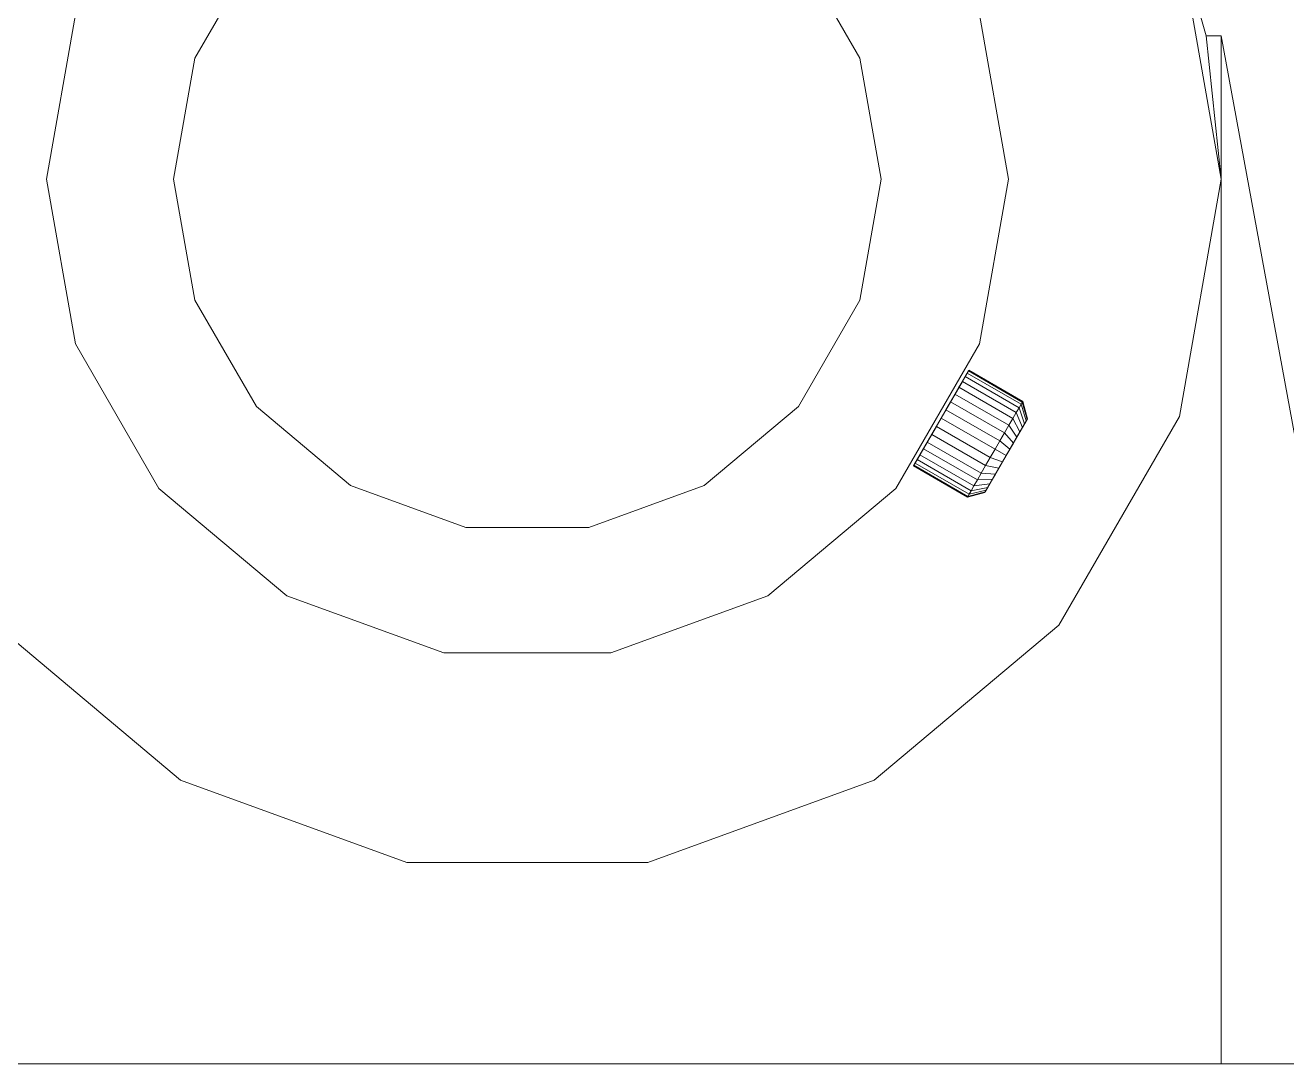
# Model space of a CAD drawing. Header units: millimetres. Extents: x 1246 to 16959, y -13818 to -1371.
# Drawn here: x 7464 to 7554.5, y -1500 to -1425.5 of the extents above; entities that cross this region are included whole.
import ezdxf

# ---------------------------------------------------------------- set-up
doc = ezdxf.new("R2010")
doc.units = ezdxf.units.MM
doc.header["$LTSCALE"] = 50
doc.layers.add('pio-Pillow Block - 3D', color=7, linetype='Continuous', lineweight=5)

# ---------------------------------------------------------------- blocks, each defined once
blk = doc.blocks.new('obj-02')
at = {"layer": 'pio-Pillow Block - 3D', "color": 7, "linetype": 'Continuous', "lineweight": 5, "transparency": 33554687}
for points in [[(-19.458, 79.827), (-23.868, 72.187)], [(-19.458, 79.827), (-23.868, 72.187)], [(-23.868, 72.187), (-19.458, 79.827)], [(-23.868, 72.187), (-19.458, 79.827)], [(23.868, 72.187), (19.458, 79.827)], [(23.868, 72.187), (19.458, 79.827)], [(19.458, 79.827), (23.868, 72.187)], [(19.458, 79.827), (23.868, 72.187)], [(46.804, 80.535), (49.808, 63.5)], [(49.808, 63.5), (46.804, 80.535)], [(49.808, 63.5), (46.804, 80.535)], [(46.804, 80.535), (48.734, 73.789)], [(46.804, 80.535), (49.808, 63.5)], [(48.734, 73.789), (46.804, 80.535)], [(46.804, 80.535), (48.734, 73.789), (49.808, 73.789)], [(49.808, 73.789), (48.734, 73.789), (46.804, 80.535)], [(-32.446, 75.31), (-34.529, 63.5)], [(-34.529, 63.5), (-32.446, 75.31)], [(-32.446, 75.31), (-34.529, 63.5)], [(-34.529, 63.5), (-32.446, 75.31)], [(34.529, 63.5), (32.446, 75.31)], [(32.446, 75.31), (34.529, 63.5)], [(34.529, 63.5), (32.446, 75.31)], [(32.446, 75.31), (34.529, 63.5)], [(48.734, 73.789)], [(48.734, 73.789), (49.808, 63.5)], [(49.808, 63.5), (48.734, 73.789), (49.808, 73.789), (49.808, 63.5)], [(48.734, 73.789), (49.808, 63.5), (49.808, 73.789), (48.734, 73.789)], [(49.808, 63.5), (48.734, 73.789)], [(49.808, 63.5), (49.808, 73.789), (60.762, 14.225)], [(60.762, 14.225), (49.808, 73.789), (49.808, 63.5)], [(49.808, 73.789), (60.762, 14.225), (65.087, 14.225), (65.087, 63.5)], [(49.808, 73.789)], [(65.087, 63.5), (65.087, 14.225), (60.762, 14.225), (49.808, 73.789)], [(-23.868, 72.187), (-25.4, 63.5)], [(-23.868, 72.187), (-25.4, 63.5)], [(-25.4, 63.5), (-23.868, 72.187)], [(-25.4, 63.5), (-23.868, 72.187)], [(25.4, 63.5), (23.868, 72.187)], [(25.4, 63.5), (23.868, 72.187)], [(23.868, 72.187), (25.4, 63.5)], [(23.868, 72.187), (25.4, 63.5)], [(-34.529, 63.5), (-32.446, 51.69)], [(-32.446, 51.69), (-34.529, 63.5)], [(-34.529, 63.5), (-32.446, 51.69)], [(-32.446, 51.69), (-34.529, 63.5)], [(-25.4, 63.5), (-23.868, 54.813)], [(-25.4, 63.5), (-23.868, 54.813)], [(-23.868, 54.813), (-25.4, 63.5)], [(-23.868, 54.813), (-25.4, 63.5)], [(23.868, 54.813), (25.4, 63.5)], [(23.868, 54.813), (25.4, 63.5)], [(25.4, 63.5), (23.868, 54.813)], [(25.4, 63.5), (23.868, 54.813)], [(32.446, 51.69), (34.529, 63.5)], [(34.529, 63.5), (32.446, 51.69)], [(32.446, 51.69), (34.529, 63.5)], [(34.529, 63.5), (32.446, 51.69)], [(49.808, 63.5), (46.804, 46.465)], [(46.804, 46.465), (49.808, 63.5)], [(46.804, 46.465), (49.808, 63.5)], [(49.808, 63.5), (46.804, 46.465)], [(46.804, 46.465), (49.808, 63.5), (49.808, 0)], [(49.808, 0), (49.808, 63.5), (46.804, 46.465)], [(46.804, 46.465), (49.808, 63.5)], [(49.808, 63.5), (46.804, 46.465)], [(49.808, 63.5)], [(60.762, 14.225), (60.762, 0), (49.808, 0), (49.808, 63.5)], [(49.808, 63.5), (49.808, 0), (60.762, 0), (60.762, 14.225)], [(-23.868, 54.813), (-19.458, 47.173)], [(-23.868, 54.813), (-19.458, 47.173)], [(-19.458, 47.173), (-23.868, 54.813)], [(-19.458, 47.173), (-23.868, 54.813)], [(19.458, 47.173), (23.868, 54.813)], [(19.458, 47.173), (23.868, 54.813)], [(23.868, 54.813), (19.458, 47.173)], [(23.868, 54.813), (19.458, 47.173)], [(-32.446, 51.69), (-26.451, 41.305)], [(-26.451, 41.305), (-32.446, 51.69)], [(-32.446, 51.69), (-26.451, 41.305)], [(-26.451, 41.305), (-32.446, 51.69)], [(26.451, 41.305), (32.446, 51.69)], [(32.446, 51.69), (26.451, 41.305)], [(26.451, 41.305), (32.446, 51.69)], [(32.446, 51.69), (26.451, 41.305)], [(29.705, 46.35), (29.705, 46.35), (31.659, 49.735), (31.689, 49.787), (29.705, 46.35)], [(29.705, 46.35), (29.705, 46.35), (31.689, 49.787), (31.659, 49.735), (29.705, 46.35)], [(29.705, 46.35), (29.705, 46.35), (31.569, 49.58), (31.659, 49.735), (29.705, 46.35)], [(29.705, 46.35), (29.705, 46.35), (31.659, 49.735), (31.569, 49.58), (29.705, 46.35)], [(29.705, 46.35), (29.705, 46.35), (31.423, 49.327), (31.569, 49.58), (29.705, 46.35)], [(29.705, 46.35), (29.705, 46.35), (31.569, 49.58), (31.423, 49.327), (29.705, 46.35)], [(29.705, 46.35), (29.705, 46.35), (31.225, 48.983), (31.423, 49.327), (29.705, 46.35)], [(29.705, 46.35), (29.705, 46.35), (31.423, 49.327), (31.225, 48.983), (29.705, 46.35)], [(29.705, 46.35), (29.705, 46.35), (30.98, 48.559), (31.225, 48.983), (29.705, 46.35)], [(29.705, 46.35), (29.705, 46.35), (31.225, 48.983), (30.98, 48.559), (29.705, 46.35)], [(31.225, 48.983), (30.98, 48.559), (34.853, 46.323), (35.097, 46.747), (31.225, 48.983)], [(30.98, 48.559), (31.225, 48.983), (35.097, 46.747), (34.853, 46.323), (30.98, 48.559)], [(31.423, 49.327), (31.225, 48.983), (35.097, 46.747), (35.296, 47.091), (31.423, 49.327)], [(31.225, 48.983), (31.423, 49.327), (35.296, 47.091), (35.097, 46.747), (31.225, 48.983)], [(31.569, 49.58), (31.423, 49.327), (35.296, 47.091), (35.442, 47.344), (31.569, 49.58)], [(31.423, 49.327), (31.569, 49.58), (35.442, 47.344), (35.296, 47.091), (31.423, 49.327)], [(31.659, 49.735), (31.569, 49.58), (35.442, 47.344), (35.531, 47.499), (31.659, 49.735)], [(31.569, 49.58), (31.659, 49.735), (35.531, 47.499), (35.442, 47.344), (31.569, 49.58)], [(31.689, 49.787), (31.659, 49.735), (35.531, 47.499), (35.562, 47.551), (31.689, 49.787)], [(31.659, 49.735), (31.689, 49.787), (35.562, 47.551), (35.531, 47.499), (31.659, 49.735)], [(29.705, 46.35), (29.705, 46.35), (30.697, 48.069), (30.98, 48.559), (29.705, 46.35)], [(29.705, 46.35), (29.705, 46.35), (30.98, 48.559), (30.697, 48.069), (29.705, 46.35)], [(29.705, 46.35), (29.705, 46.35), (30.383, 47.526), (30.697, 48.069), (29.705, 46.35)], [(29.705, 46.35), (29.705, 46.35), (30.697, 48.069), (30.383, 47.526), (29.705, 46.35)], [(30.697, 48.069), (30.383, 47.526), (34.256, 45.29), (34.569, 45.833), (30.697, 48.069)], [(30.383, 47.526), (30.697, 48.069), (34.569, 45.833), (34.256, 45.29), (30.383, 47.526)], [(30.98, 48.559), (30.697, 48.069), (34.569, 45.833), (34.853, 46.323), (30.98, 48.559)], [(30.697, 48.069), (30.98, 48.559), (34.853, 46.323), (34.569, 45.833), (30.697, 48.069)], [(-19.458, 47.173), (-12.7, 41.503)], [(-19.458, 47.173), (-12.7, 41.503)], [(-12.7, 41.503), (-19.458, 47.173)], [(-12.7, 41.503), (-19.458, 47.173)], [(12.7, 41.503), (19.458, 47.173)], [(12.7, 41.503), (19.458, 47.173)], [(19.458, 47.173), (12.7, 41.503)], [(19.458, 47.173), (12.7, 41.503)], [(29.705, 46.35), (29.705, 46.35), (30.049, 46.947), (30.383, 47.526), (29.705, 46.35)], [(29.705, 46.35), (29.705, 46.35), (30.383, 47.526), (30.049, 46.947), (29.705, 46.35)], [(30.383, 47.526), (30.049, 46.947), (33.922, 44.711), (34.256, 45.29), (30.383, 47.526)], [(30.049, 46.947), (30.383, 47.526), (34.256, 45.29), (33.922, 44.711), (30.049, 46.947)], [(35.442, 47.344), (35.296, 47.091), (35.693, 45.945), (35.805, 46.14), (35.442, 47.344)], [(35.296, 47.091), (35.442, 47.344), (35.805, 46.14), (35.693, 45.945), (35.296, 47.091)], [(35.531, 47.499), (35.442, 47.344), (35.805, 46.14), (35.874, 46.259), (35.531, 47.499)], [(35.442, 47.344), (35.531, 47.499), (35.874, 46.259), (35.805, 46.14), (35.442, 47.344)], [(35.562, 47.551), (35.531, 47.499), (35.874, 46.259), (35.897, 46.299), (35.562, 47.551)], [(35.531, 47.499), (35.562, 47.551), (35.897, 46.299), (35.874, 46.259), (35.531, 47.499)], [(29.705, 46.35), (29.705, 46.35), (27.75, 42.965), (27.72, 42.913), (29.705, 46.35)], [(29.705, 46.35), (29.705, 46.35), (27.72, 42.913), (27.75, 42.965), (29.705, 46.35)], [(29.705, 46.35), (29.705, 46.35), (27.84, 43.12), (27.75, 42.965), (29.705, 46.35)], [(29.705, 46.35), (29.705, 46.35), (27.75, 42.965), (27.84, 43.12), (29.705, 46.35)], [(29.705, 46.35), (29.705, 46.35), (27.986, 43.373), (27.84, 43.12), (29.705, 46.35)], [(29.705, 46.35), (29.705, 46.35), (27.84, 43.12), (27.986, 43.373), (29.705, 46.35)], [(29.705, 46.35), (29.705, 46.35), (28.184, 43.717), (27.986, 43.373), (29.705, 46.35)], [(29.705, 46.35), (29.705, 46.35), (27.986, 43.373), (28.184, 43.717), (29.705, 46.35)], [(29.705, 46.35), (29.705, 46.35), (28.429, 44.141), (28.184, 43.717), (29.705, 46.35)], [(29.705, 46.35), (29.705, 46.35), (28.184, 43.717), (28.429, 44.141), (29.705, 46.35)], [(29.705, 46.35), (29.705, 46.35), (28.712, 44.632), (28.429, 44.141), (29.705, 46.35)], [(29.705, 46.35), (29.705, 46.35), (28.429, 44.141), (28.712, 44.632), (29.705, 46.35)], [(29.705, 46.35), (29.705, 46.35), (29.026, 45.175), (28.712, 44.632), (29.705, 46.35)], [(29.705, 46.35), (29.705, 46.35), (28.712, 44.632), (29.026, 45.175), (29.705, 46.35)], [(29.705, 46.35), (29.705, 46.35), (29.36, 45.753), (29.026, 45.175), (29.705, 46.35)], [(29.705, 46.35), (29.705, 46.35), (29.026, 45.175), (29.36, 45.753), (29.705, 46.35)], [(29.705, 46.35), (29.705, 46.35), (29.705, 46.35), (29.36, 45.753), (29.705, 46.35)], [(29.705, 46.35), (29.705, 46.35), (29.36, 45.753), (29.705, 46.35), (29.705, 46.35)], [(29.36, 45.753), (29.705, 46.35), (33.577, 44.114), (33.233, 43.517), (29.36, 45.753)], [(29.705, 46.35), (29.36, 45.753), (33.233, 43.517), (33.577, 44.114), (29.705, 46.35)], [(29.705, 46.35), (29.705, 46.35), (29.705, 46.35), (30.049, 46.947), (29.705, 46.35)], [(29.705, 46.35), (29.705, 46.35), (30.049, 46.947), (29.705, 46.35), (29.705, 46.35)], [(30.049, 46.947), (29.705, 46.35), (33.577, 44.114), (33.922, 44.711), (30.049, 46.947)], [(29.705, 46.35), (30.049, 46.947), (33.922, 44.711), (33.577, 44.114), (29.705, 46.35)], [(29.705, 46.35), (29.705, 46.35), (29.705, 46.35), (29.705, 46.35)], [(29.705, 46.35), (29.705, 46.35), (29.705, 46.35), (29.705, 46.35)], [(34.371, 43.656), (29.705, 46.35), (29.705, 46.35), (34.371, 43.656)], [(34.371, 43.656), (29.705, 46.35), (29.705, 46.35), (34.371, 43.656)], [(34.371, 43.656), (29.705, 46.35), (29.705, 46.35), (34.371, 43.656)], [(34.371, 43.656), (29.705, 46.35), (29.705, 46.35), (34.371, 43.656)], [(34.371, 43.656), (29.705, 46.35), (29.705, 46.35), (34.371, 43.656)], [(34.371, 43.656), (29.705, 46.35), (29.705, 46.35), (34.371, 43.656)], [(34.371, 43.656), (29.705, 46.35), (29.705, 46.35), (34.371, 43.656)], [(34.371, 43.656), (29.705, 46.35), (29.705, 46.35), (34.371, 43.656)], [(34.371, 43.656), (29.705, 46.35), (29.705, 46.35), (34.371, 43.656)], [(34.371, 43.656), (29.705, 46.35), (29.705, 46.35), (34.371, 43.656)], [(34.371, 43.656), (29.705, 46.35), (29.705, 46.35), (34.371, 43.656)], [(34.371, 43.656), (29.705, 46.35), (29.705, 46.35), (34.371, 43.656)], [(34.371, 43.656), (29.705, 46.35), (29.705, 46.35), (34.371, 43.656)], [(34.371, 43.656), (29.705, 46.35), (29.705, 46.35), (34.371, 43.656)], [(34.371, 43.656), (29.705, 46.35), (29.705, 46.35), (34.371, 43.656)], [(34.371, 43.656), (29.705, 46.35), (29.705, 46.35), (34.371, 43.656)], [(34.371, 43.656), (29.705, 46.35), (29.705, 46.35), (34.371, 43.656)], [(34.371, 43.656), (29.705, 46.35), (29.705, 46.35), (34.371, 43.656)], [(34.371, 43.656), (29.705, 46.35), (29.705, 46.35), (34.371, 43.656)], [(34.371, 43.656), (29.705, 46.35), (29.705, 46.35), (34.371, 43.656)], [(34.371, 43.656), (29.705, 46.35), (29.705, 46.35), (34.371, 43.656)], [(34.371, 43.656), (29.705, 46.35), (29.705, 46.35), (34.371, 43.656)], [(34.371, 43.656), (29.705, 46.35), (29.705, 46.35), (34.371, 43.656)], [(34.371, 43.656), (29.705, 46.35), (29.705, 46.35), (34.371, 43.656)], [(34.371, 43.656), (29.705, 46.35), (29.705, 46.35), (34.371, 43.656)], [(34.371, 43.656), (29.705, 46.35), (29.705, 46.35), (34.371, 43.656)], [(34.371, 43.656), (29.705, 46.35), (29.705, 46.35), (34.371, 43.656)], [(34.371, 43.656), (29.705, 46.35), (29.705, 46.35), (34.371, 43.656)], [(34.371, 43.656), (29.705, 46.35), (29.705, 46.35), (34.371, 43.656)], [(34.371, 43.656), (29.705, 46.35), (29.705, 46.35), (34.371, 43.656)], [(34.371, 43.656), (29.705, 46.35), (29.705, 46.35), (34.371, 43.656)], [(34.371, 43.656), (29.705, 46.35), (29.705, 46.35), (34.371, 43.656)], [(34.371, 43.656), (29.705, 46.35), (29.705, 46.35), (34.371, 43.656)], [(34.371, 43.656), (29.705, 46.35), (29.705, 46.35), (34.371, 43.656)], [(34.371, 43.656), (29.705, 46.35), (29.705, 46.35), (34.371, 43.656)], [(34.371, 43.656), (29.705, 46.35), (29.705, 46.35), (34.371, 43.656)], [(34.371, 43.656), (29.705, 46.35), (29.705, 46.35), (34.371, 43.656)], [(29.705, 46.35), (33.577, 44.114), (33.577, 44.114), (29.705, 46.35)], [(35.897, 46.299), (35.874, 46.259), (34.371, 43.656), (35.897, 46.299)], [(35.874, 46.259), (35.897, 46.299), (34.371, 43.656), (35.874, 46.259)], [(35.874, 46.259), (35.805, 46.14), (34.371, 43.656), (35.874, 46.259)], [(35.805, 46.14), (35.874, 46.259), (34.371, 43.656), (35.805, 46.14)], [(34.853, 46.323), (34.569, 45.833), (35.134, 44.978), (35.352, 45.355), (34.853, 46.323)], [(34.569, 45.833), (34.853, 46.323), (35.352, 45.355), (35.134, 44.978), (34.569, 45.833)], [(35.097, 46.747), (34.853, 46.323), (35.352, 45.355), (35.54, 45.681), (35.097, 46.747)], [(34.853, 46.323), (35.097, 46.747), (35.54, 45.681), (35.352, 45.355), (34.853, 46.323)], [(35.296, 47.091), (35.097, 46.747), (35.54, 45.681), (35.693, 45.945), (35.296, 47.091)], [(35.097, 46.747), (35.296, 47.091), (35.693, 45.945), (35.54, 45.681), (35.097, 46.747)], [(46.804, 46.465), (38.155, 31.484)], [(38.155, 31.484), (46.804, 46.465)], [(38.155, 31.484), (46.804, 46.465)], [(46.804, 46.465), (38.155, 31.484)], [(38.155, 31.484), (46.804, 46.465)], [(46.804, 46.465), (38.155, 31.484)], [(38.155, 31.484), (46.804, 46.465)], [(46.804, 46.465), (38.155, 31.484)], [(29.026, 45.175), (29.36, 45.753), (33.233, 43.517), (32.898, 42.939), (29.026, 45.175)], [(29.36, 45.753), (29.026, 45.175), (32.898, 42.939), (33.233, 43.517), (29.36, 45.753)], [(34.256, 45.29), (33.922, 44.711), (34.636, 44.115), (34.893, 44.56), (34.256, 45.29)], [(33.922, 44.711), (34.256, 45.29), (34.893, 44.56), (34.636, 44.115), (33.922, 44.711)], [(34.569, 45.833), (34.256, 45.29), (34.893, 44.56), (35.134, 44.978), (34.569, 45.833)], [(34.256, 45.29), (34.569, 45.833), (35.134, 44.978), (34.893, 44.56), (34.256, 45.29)], [(35.805, 46.14), (35.693, 45.945), (34.371, 43.656), (35.805, 46.14)], [(35.693, 45.945), (35.805, 46.14), (34.371, 43.656), (35.693, 45.945)], [(35.693, 45.945), (35.54, 45.681), (34.371, 43.656), (35.693, 45.945)], [(35.54, 45.681), (35.693, 45.945), (34.371, 43.656), (35.54, 45.681)], [(35.54, 45.681), (35.352, 45.355), (34.371, 43.656), (35.54, 45.681)], [(35.352, 45.355), (35.54, 45.681), (34.371, 43.656), (35.352, 45.355)], [(35.352, 45.355), (35.134, 44.978), (34.371, 43.656), (35.352, 45.355)], [(35.134, 44.978), (35.352, 45.355), (34.371, 43.656), (35.134, 44.978)], [(28.429, 44.141), (28.712, 44.632), (32.585, 42.396), (32.302, 41.905), (28.429, 44.141)], [(28.712, 44.632), (28.429, 44.141), (32.302, 41.905), (32.585, 42.396), (28.712, 44.632)], [(28.712, 44.632), (29.026, 45.175), (32.898, 42.939), (32.585, 42.396), (28.712, 44.632)], [(29.026, 45.175), (28.712, 44.632), (32.585, 42.396), (32.898, 42.939), (29.026, 45.175)], [(33.922, 44.711), (33.577, 44.114), (34.371, 43.656), (34.636, 44.115), (33.922, 44.711)], [(33.577, 44.114), (33.922, 44.711), (34.636, 44.115), (34.371, 43.656), (33.577, 44.114)], [(35.134, 44.978), (34.893, 44.56), (34.371, 43.656), (35.134, 44.978)], [(34.893, 44.56), (35.134, 44.978), (34.371, 43.656), (34.893, 44.56)], [(34.893, 44.56), (34.636, 44.115), (34.371, 43.656), (34.893, 44.56)], [(34.636, 44.115), (34.893, 44.56), (34.371, 43.656), (34.636, 44.115)], [(27.986, 43.373), (28.184, 43.717), (32.057, 41.481), (31.859, 41.138), (27.986, 43.373)], [(28.184, 43.717), (27.986, 43.373), (31.859, 41.138), (32.057, 41.481), (28.184, 43.717)], [(28.184, 43.717), (28.429, 44.141), (32.302, 41.905), (32.057, 41.481), (28.184, 43.717)], [(28.429, 44.141), (28.184, 43.717), (32.057, 41.481), (32.302, 41.905), (28.429, 44.141)], [(32.845, 41.013), (32.868, 41.053), (34.371, 43.656), (32.845, 41.013)], [(32.868, 41.053), (32.845, 41.013), (34.371, 43.656), (32.868, 41.053)], [(32.868, 41.053), (32.937, 41.172), (34.371, 43.656), (32.868, 41.053)], [(32.937, 41.172), (32.868, 41.053), (34.371, 43.656), (32.937, 41.172)], [(32.898, 42.939), (33.233, 43.517), (34.106, 43.197), (33.849, 42.752), (32.898, 42.939)], [(33.233, 43.517), (32.898, 42.939), (33.849, 42.752), (34.106, 43.197), (33.233, 43.517)], [(32.937, 41.172), (33.049, 41.367), (34.371, 43.656), (32.937, 41.172)], [(33.049, 41.367), (32.937, 41.172), (34.371, 43.656), (33.049, 41.367)], [(33.049, 41.367), (33.202, 41.631), (34.371, 43.656), (33.049, 41.367)], [(33.202, 41.631), (33.049, 41.367), (34.371, 43.656), (33.202, 41.631)], [(33.202, 41.631), (33.39, 41.957), (34.371, 43.656), (33.202, 41.631)], [(33.39, 41.957), (33.202, 41.631), (34.371, 43.656), (33.39, 41.957)], [(33.233, 43.517), (33.577, 44.114), (34.371, 43.656), (34.106, 43.197), (33.233, 43.517)], [(33.577, 44.114), (33.233, 43.517), (34.106, 43.197), (34.371, 43.656), (33.577, 44.114)], [(33.39, 41.957), (33.608, 42.334), (34.371, 43.656), (33.39, 41.957)], [(33.608, 42.334), (33.39, 41.957), (34.371, 43.656), (33.608, 42.334)], [(33.577, 44.114), (34.371, 43.656), (34.371, 43.656), (33.577, 44.114)], [(33.608, 42.334), (33.849, 42.752), (34.371, 43.656), (33.608, 42.334)], [(33.849, 42.752), (33.608, 42.334), (34.371, 43.656), (33.849, 42.752)], [(33.849, 42.752), (34.106, 43.197), (34.371, 43.656), (33.849, 42.752)], [(34.106, 43.197), (33.849, 42.752), (34.371, 43.656), (34.106, 43.197)], [(34.106, 43.197), (34.371, 43.656), (34.371, 43.656), (34.106, 43.197)], [(34.371, 43.656), (34.106, 43.197), (34.371, 43.656), (34.371, 43.656)], [(34.636, 44.115), (34.371, 43.656), (34.371, 43.656), (34.636, 44.115)], [(34.371, 43.656), (34.636, 44.115), (34.371, 43.656), (34.371, 43.656)], [(34.371, 43.656), (34.371, 43.656), (34.371, 43.656), (34.371, 43.656)], [(27.72, 42.913), (27.75, 42.965), (31.623, 40.729), (31.593, 40.677), (27.72, 42.913)], [(27.75, 42.965), (27.72, 42.913), (31.593, 40.677), (31.623, 40.729), (27.75, 42.965)], [(27.75, 42.965), (27.84, 43.12), (31.712, 40.884), (31.623, 40.729), (27.75, 42.965)], [(27.84, 43.12), (27.75, 42.965), (31.623, 40.729), (31.712, 40.884), (27.84, 43.12)], [(27.84, 43.12), (27.986, 43.373), (31.859, 41.138), (31.712, 40.884), (27.84, 43.12)], [(27.986, 43.373), (27.84, 43.12), (31.712, 40.884), (31.859, 41.138), (27.986, 43.373)], [(32.585, 42.396), (32.898, 42.939), (33.849, 42.752), (33.608, 42.334), (32.585, 42.396)], [(32.898, 42.939), (32.585, 42.396), (33.608, 42.334), (33.849, 42.752), (32.898, 42.939)], [(32.057, 41.481), (32.302, 41.905), (33.39, 41.957), (33.202, 41.631), (32.057, 41.481)], [(32.302, 41.905), (32.057, 41.481), (33.202, 41.631), (33.39, 41.957), (32.302, 41.905)], [(32.302, 41.905), (32.585, 42.396), (33.608, 42.334), (33.39, 41.957), (32.302, 41.905)], [(32.585, 42.396), (32.302, 41.905), (33.39, 41.957), (33.608, 42.334), (32.585, 42.396)], [(-26.451, 41.305), (-17.264, 33.597)], [(-17.264, 33.597), (-26.451, 41.305)], [(-26.451, 41.305), (-17.264, 33.597)], [(-17.264, 33.597), (-26.451, 41.305)], [(-12.7, 41.503), (-4.411, 38.486)], [(-12.7, 41.503), (-4.411, 38.486)], [(-4.411, 38.486), (-12.7, 41.503)], [(-4.411, 38.486), (-12.7, 41.503)], [(4.411, 38.486), (12.7, 41.503)], [(4.411, 38.486), (12.7, 41.503)], [(12.7, 41.503), (4.411, 38.486)], [(12.7, 41.503), (4.411, 38.486)], [(17.264, 33.597), (26.451, 41.305)], [(26.451, 41.305), (17.264, 33.597)], [(17.264, 33.597), (26.451, 41.305)], [(26.451, 41.305), (17.264, 33.597)], [(31.593, 40.677), (31.623, 40.729), (32.868, 41.053), (32.845, 41.013), (31.593, 40.677)], [(31.623, 40.729), (31.593, 40.677), (32.845, 41.013), (32.868, 41.053), (31.623, 40.729)], [(31.623, 40.729), (31.712, 40.884), (32.937, 41.172), (32.868, 41.053), (31.623, 40.729)], [(31.712, 40.884), (31.623, 40.729), (32.868, 41.053), (32.937, 41.172), (31.712, 40.884)], [(31.712, 40.884), (31.859, 41.138), (33.049, 41.367), (32.937, 41.172), (31.712, 40.884)], [(31.859, 41.138), (31.712, 40.884), (32.937, 41.172), (33.049, 41.367), (31.859, 41.138)], [(31.859, 41.138), (32.057, 41.481), (33.202, 41.631), (33.049, 41.367), (31.859, 41.138)], [(32.057, 41.481), (31.859, 41.138), (33.049, 41.367), (33.202, 41.631), (32.057, 41.481)], [(-4.411, 38.486), (4.411, 38.486)], [(-4.411, 38.486), (4.411, 38.486)], [(4.411, 38.486), (-4.411, 38.486)], [(4.411, 38.486), (-4.411, 38.486)], [(-17.264, 33.597), (-5.996, 29.496)], [(-5.996, 29.496), (-17.264, 33.597)], [(-17.264, 33.597), (-5.996, 29.496)], [(-5.996, 29.496), (-17.264, 33.597)], [(5.996, 29.496), (17.264, 33.597)], [(17.264, 33.597), (5.996, 29.496)], [(5.996, 29.496), (17.264, 33.597)], [(17.264, 33.597), (5.996, 29.496)], [(-24.904, 20.365), (-38.155, 31.484)], [(-38.155, 31.484), (-24.904, 20.365)], [(-38.155, 31.484), (-24.904, 20.365)], [(-24.904, 20.365), (-38.155, 31.484)], [(-38.155, 31.484), (-24.904, 20.365)], [(-24.904, 20.365), (-38.155, 31.484)], [(-38.155, 31.484), (-24.904, 20.365)], [(-24.904, 20.365), (-38.155, 31.484)], [(38.155, 31.484), (24.904, 20.365)], [(24.904, 20.365), (38.155, 31.484)], [(24.904, 20.365), (38.155, 31.484)], [(38.155, 31.484), (24.904, 20.365)], [(24.904, 20.365), (38.155, 31.484)], [(38.155, 31.484), (24.904, 20.365)], [(24.904, 20.365), (38.155, 31.484)], [(38.155, 31.484), (24.904, 20.365)], [(-5.996, 29.496), (5.996, 29.496)], [(5.996, 29.496), (-5.996, 29.496)], [(-5.996, 29.496), (5.996, 29.496)], [(5.996, 29.496), (-5.996, 29.496)], [(-8.649, 14.449), (-24.904, 20.365)], [(-24.904, 20.365), (-8.649, 14.449)], [(-24.904, 20.365), (-8.649, 14.449)], [(-8.649, 14.449), (-24.904, 20.365)], [(-24.904, 20.365), (-8.649, 14.449)], [(-8.649, 14.449), (-24.904, 20.365)], [(-24.904, 20.365), (-8.649, 14.449)], [(-8.649, 14.449), (-24.904, 20.365)], [(24.904, 20.365), (8.649, 14.449)], [(8.649, 14.449), (24.904, 20.365)], [(8.649, 14.449), (24.904, 20.365)], [(24.904, 20.365), (8.649, 14.449)], [(8.649, 14.449), (24.904, 20.365)], [(24.904, 20.365), (8.649, 14.449)], [(8.649, 14.449), (24.904, 20.365)], [(24.904, 20.365), (8.649, 14.449)], [(8.649, 14.449), (-8.649, 14.449)], [(-8.649, 14.449), (8.649, 14.449)], [(-8.649, 14.449), (8.649, 14.449)], [(8.649, 14.449), (-8.649, 14.449)], [(-8.649, 14.449), (8.649, 14.449)], [(8.649, 14.449), (-8.649, 14.449)], [(-8.649, 14.449), (8.649, 14.449)], [(8.649, 14.449), (-8.649, 14.449)], [(49.808, 0), (-49.808, 0)], [(-49.808, 0), (49.808, 0)], [(49.808, 0), (-49.808, 0)], [(-49.808, 0), (49.808, 0)], [(49.808, 0)], [(49.808, 0)], [(49.808, 0)], [(49.808, 0), (60.762, 0)], [(60.762, 0), (49.808, 0)], [(49.808, 0)], [(49.808, 0)], [(49.808, 0)]]:
    blk.add_lwpolyline(points, dxfattribs=at)

msp = doc.modelspace()

# ---------------------------------------------------------------- block references
at = {"layer": 'pio-Pillow Block - 3D', "color": 7, "transparency": 33554687}
msp.add_blockref('obj-02', (7500, -1500), dxfattribs=at)

doc.saveas('drawing.dxf')
